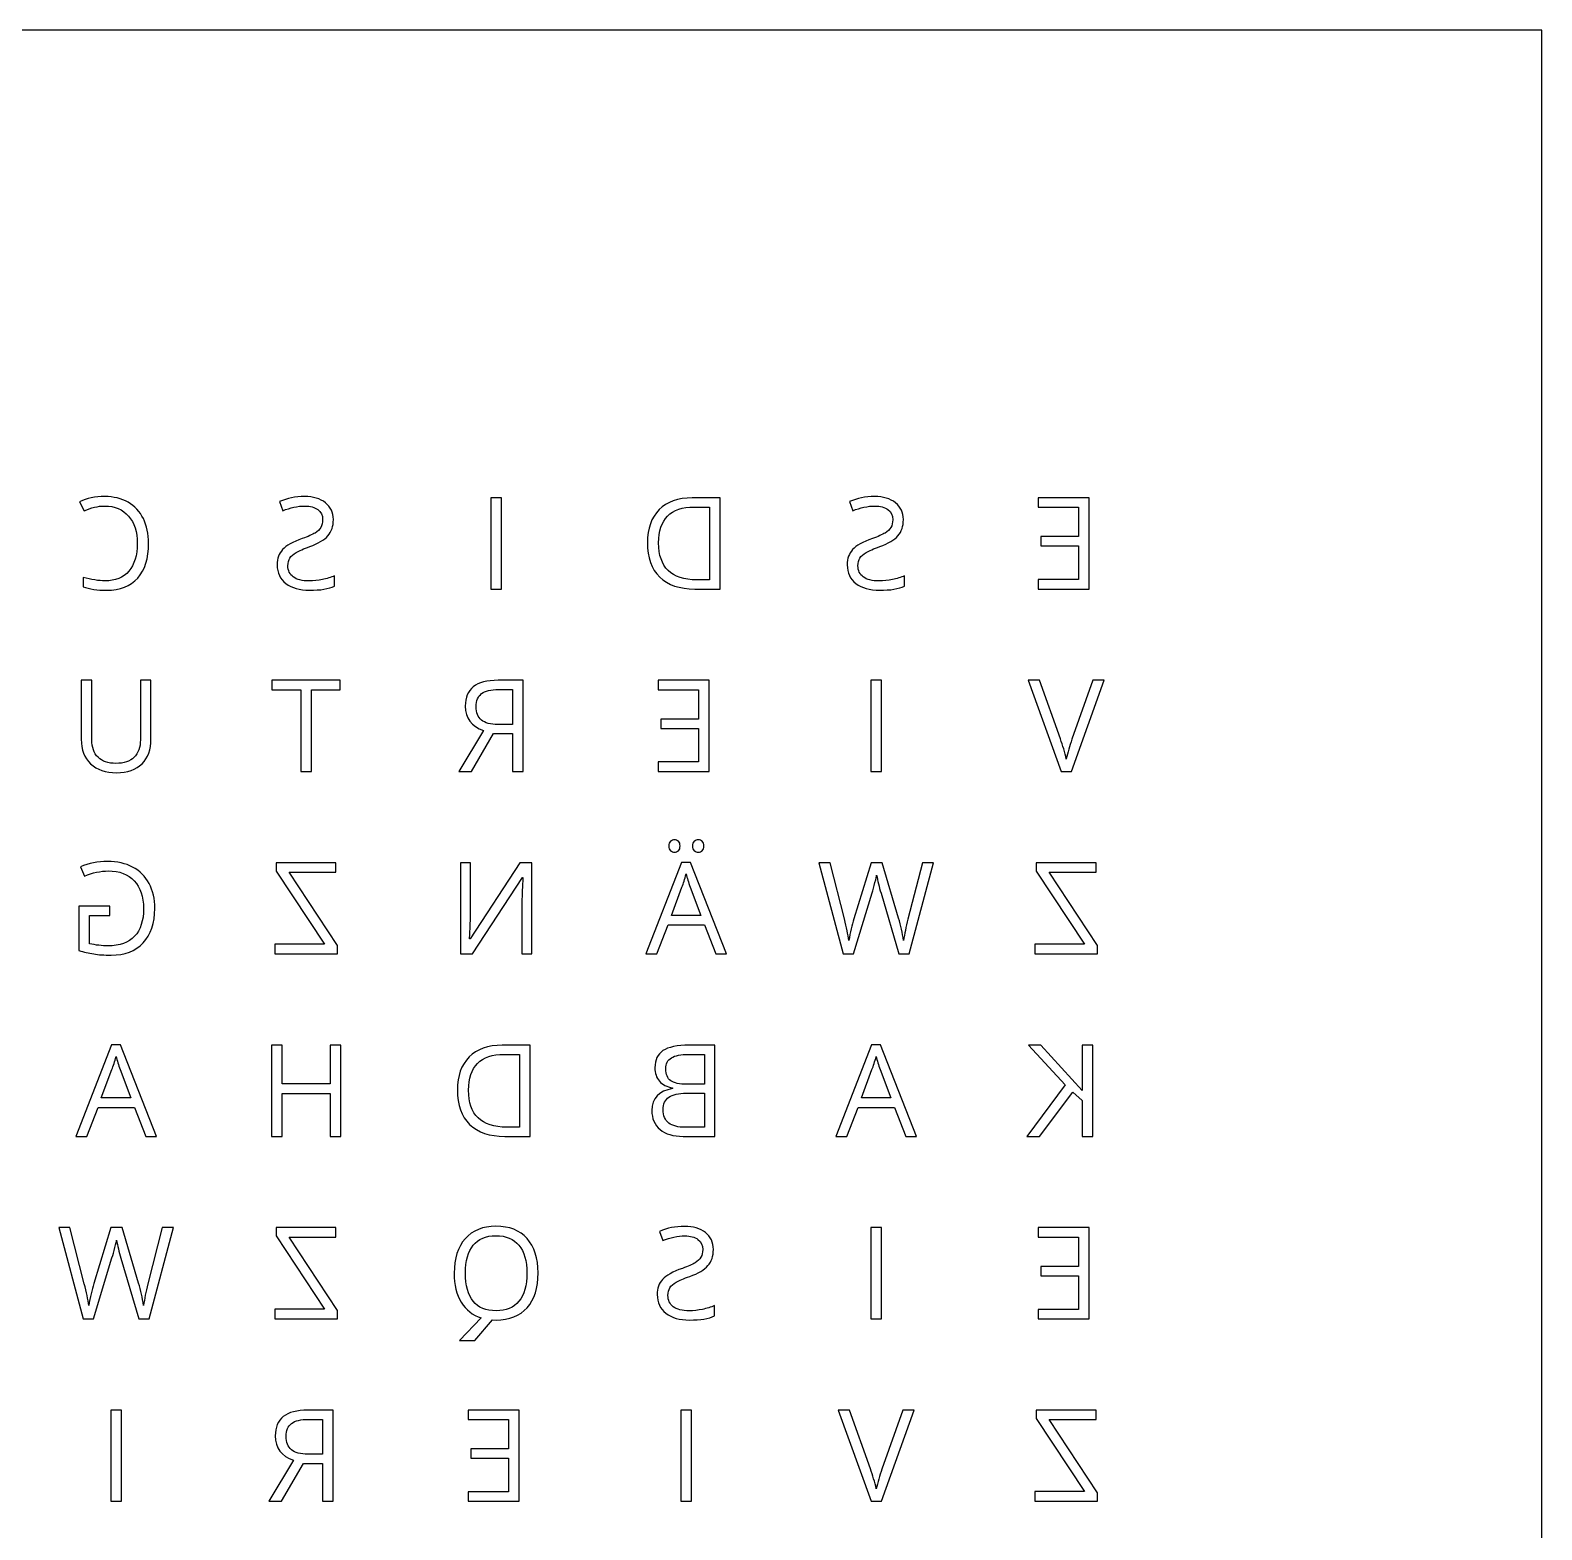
# Model space of a CAD drawing. Extents: x 0 to 709, y 0 to 709.
# Drawn here: x 333 to 708.7, y 335.9 to 708.7 of the extents above; entities that cross this region are included whole.
import ezdxf

# ---------------------------------------------------------------- set-up
doc = ezdxf.new("R2010")
doc.units = 0
doc.layers.get('0').update_dxf_attribs({"linetype": 'CONTINUOUS'})

msp = doc.modelspace()

# ---------------------------------------------------------------- linework, layer by layer
at = {"color": 7}
for points in [[(708.661417, 708.661417), (0, 708.661417), (0, 0), (708.661417, 0)], [(351.525638, 590.39172)], [(450.09063, 569.765722), (450.09063, 592.421782), (447.456052, 592.421782), (447.456052, 569.765722)], [(583.537057, 569.765722), (596.167523, 569.765722), (596.167523, 592.421782), (583.537058, 592.421782), (583.537058, 590.08179), (593.532945, 590.08179), (593.532945, 582.78288), (584.14146, 582.78288), (584.14146, 580.45839), (593.532945, 580.45839), (593.532945, 572.12121), (583.537058, 572.12121)], [(486.374595, 581.310705)], [(489.164153, 581.217727)], [(394.365053, 575.793907)], [(536.040652, 575.793907)], [(400.24635, 524.413965), (402.88092, 524.413965), (402.88092, 544.730032), (410.056267, 544.730032), (410.056267, 547.070025), (393.07101, 547.070025), (393.07101, 544.730032), (400.24635, 544.730032)], [(489.086662, 524.413965), (501.71712, 524.413965), (501.71712, 547.070025), (489.086662, 547.070025), (489.086662, 544.730032), (499.08255, 544.730032), (499.08255, 537.431122), (489.691065, 537.431122), (489.691065, 535.106632), (499.08255, 535.106632), (499.08255, 526.769445), (489.086662, 526.769445)], [(544.541033, 524.413965), (544.541033, 547.070025), (541.906455, 547.070025), (541.906455, 524.413965)], [(494.503035, 505.886842)], [(500.40759, 505.886842)], [(393.768397, 479.0622), (409.343385, 479.0622), (409.343385, 481.123252), (397.317323, 499.347277), (408.971437, 499.347277), (408.971437, 501.718252), (394.10934, 501.718252), (394.10934, 499.657207), (406.135402, 481.448685), (393.768397, 481.448685)], [(488.691472, 479.0622), (491.51202, 486.268132), (500.593552, 486.268132), (503.383102, 479.0622), (506.048677, 479.0622), (497.09112, 501.811237), (494.874982, 501.811237), (485.963917, 479.0622)], [(582.669202, 479.0622), (598.244183, 479.0622), (598.244183, 481.123252), (586.218128, 499.347277), (597.872243, 499.347277), (597.872243, 501.718252), (583.010145, 501.718252), (583.010145, 499.657207), (595.0362, 481.448685), (582.669202, 481.448685)], [(347.015873, 433.710435), (349.836412, 440.916367), (358.917945, 440.916367), (361.707495, 433.710435), (364.373062, 433.710435), (355.415512, 456.459472), (353.199367, 456.459472), (344.288302, 433.710435)], [(392.947035, 433.710435), (395.581605, 433.710435), (395.581605, 444.372112), (407.514682, 444.372112), (407.514682, 433.710435), (410.149252, 433.710435), (410.149252, 456.366495), (407.514682, 456.366495), (407.514682, 446.727592), (395.581605, 446.727592), (395.581605, 456.366495), (392.947035, 456.366495)], [(535.91667, 433.710435), (538.737218, 440.916367), (547.81875, 440.916367), (550.6083, 433.710435), (553.273867, 433.710435), (544.316317, 456.459472), (542.100172, 456.459472), (533.189115, 433.710435)], [(580.716518, 433.710435), (583.816012, 433.710435), (592.076182, 444.697545), (594.4473, 442.59), (594.4473, 433.710435), (597.08187, 433.710435), (597.08187, 456.366495), (594.4473, 456.366495), (594.4473, 445.131442), (584.172457, 456.366495), (581.05746, 456.366495), (590.16999, 446.526142)], [(439.149398, 445.255417)], [(441.938948, 445.16244)], [(393.768397, 388.358685), (409.343385, 388.358685), (409.343385, 390.419737), (397.317323, 408.643755), (408.971437, 408.643755), (408.971437, 411.014737), (394.10934, 411.014737), (394.10934, 408.953692), (406.135402, 390.745162), (393.768397, 390.745162)], [(544.541033, 388.358685), (544.541033, 411.014737), (541.906455, 411.014737), (541.906455, 388.358685)], [(583.537057, 388.358685), (596.167523, 388.358685), (596.167523, 411.014737), (583.537058, 411.014737), (583.537058, 408.674752), (593.532945, 408.674752), (593.532945, 401.37585), (584.14146, 401.37585), (584.14146, 399.051352), (593.532945, 399.051352), (593.532945, 390.714172), (583.537058, 390.714172)], [(438.359025, 399.71772)], [(456.41361, 399.717705)], [(488.815455, 394.38687)], [(355.64022, 343.00695), (355.64022, 365.663002), (353.00565, 365.663002), (353.00565, 343.00695)], [(441.861457, 343.00695), (454.491922, 343.00695), (454.491922, 365.663002), (441.861457, 365.663002), (441.861457, 363.323017), (451.857345, 363.323017), (451.857345, 356.0241), (442.46586, 356.0241), (442.46586, 353.69961), (451.857345, 353.69961), (451.857345, 345.362437), (441.861457, 345.362437)], [(497.315835, 343.00695), (497.315835, 365.663002), (494.681257, 365.663002), (494.681257, 343.00695)], [(582.669202, 343.00695), (598.244183, 343.00695), (598.244183, 345.067995), (586.218128, 363.29202), (597.872243, 363.29202), (597.872243, 365.663002), (583.010145, 365.663002), (583.010145, 363.60195), (595.0362, 345.39342), (582.669202, 345.39342)]]:
    msp.add_lwpolyline(points, close=True, dxfattribs=at)
for points in [[(345.264653, 591.445492), (346.380465, 589.182982)], [(394.938458, 591.50748), (395.75982, 589.21398)], [(498.18369, 569.765722), (504.460178, 569.765722), (504.460178, 592.421782), (497.517308, 592.421782)], [(497.99772, 590.143777), (501.825608, 590.143777), (501.825608, 572.043727), (498.617625, 572.043727)], [(536.614065, 591.50748), (537.435428, 589.21398)], [(346.148003, 572.648092), (346.148003, 570.339097)], [(408.622748, 570.494062), (408.622748, 573.035512)], [(550.298355, 570.494062), (550.298355, 573.035512)], [(345.659843, 547.070025), (345.659843, 532.410217)], [(348.294413, 532.31724), (348.294413, 547.070025), (345.659843, 547.070025)], [(363.001538, 532.472205), (363.001538, 547.070025), (360.36696, 547.070025), (360.36696, 532.28625)], [(452.841435, 533.835907), (452.841435, 524.413965), (455.476005, 524.413965), (455.476005, 547.070025), (449.261512, 547.070025)], [(449.416485, 544.761022), (452.841435, 544.761022), (452.841435, 536.098417)], [(583.84701, 547.070025), (581.010967, 547.070025), (589.178153, 524.413965), (591.781725, 524.413965), (599.902418, 547.070025), (597.112868, 547.070025), (591.905708, 532.410217)], [(589.023173, 532.503202), (583.84701, 547.070025)], [(445.666095, 534.595245), (439.51359, 524.413965), (442.628587, 524.413965), (448.114703, 533.835907), (452.841435, 533.835907)], [(452.841435, 536.098417), (449.230523, 536.098417)], [(345.442875, 500.71098), (346.46571, 498.38649)], [(442.396125, 488.71659), (442.396125, 501.718252), (439.932023, 501.718252), (439.932022, 479.0622)], [(455.19705, 491.939887), (455.19705, 479.0622), (457.63017, 479.0622), (457.63017, 501.718252), (454.654643, 501.718252), (442.30314, 482.78139), (442.179158, 482.78139)], [(535.32777, 487.755802), (531.763343, 501.718252), (528.9738, 501.718252), (535.03332, 479.0622)], [(548.810595, 487.941765), (544.750245, 501.718252), (541.960695, 501.718252), (537.698888, 487.81779)], [(544.4403, 494.14041), (548.872583, 479.0622), (551.476163, 479.0622), (557.504685, 501.718252), (554.715135, 501.718252), (551.13522, 487.724812)], [(439.932022, 479.0622), (442.938532, 479.0622), (455.32104, 498.076552), (455.445015, 498.076552)], [(492.33339, 488.639115), (494.96796, 495.659077)], [(496.998135, 495.659077), (499.66371, 488.639115), (492.33339, 488.639115)], [(535.03332, 479.0622), (537.6369, 479.0622), (542.20866, 494.233387)], [(352.804185, 490.932615), (345.101925, 490.932615), (345.101925, 479.914515)], [(347.736495, 481.603642), (347.736495, 488.577127), (352.804185, 488.577127), (352.804185, 490.932615)], [(450.958485, 433.710435), (457.23498, 433.710435), (457.23498, 456.366495), (450.292102, 456.366495)], [(495.270165, 433.710435), (503.17389, 433.710435), (503.17389, 456.366495)], [(503.17389, 456.366495), (496.77342, 456.366495)], [(450.772522, 454.08849), (454.600402, 454.08849), (454.600402, 435.98844), (451.39242, 435.98844)], [(496.664933, 454.08849), (500.539313, 454.08849), (500.539312, 446.665605)], [(350.657783, 443.28735), (353.292353, 450.30732)], [(355.322528, 450.30732), (357.988095, 443.28735), (350.657783, 443.28735)], [(539.558588, 443.28735), (542.193157, 450.30732)], [(544.223332, 450.30732), (546.8889, 443.28735), (539.558588, 443.28735)], [(492.635587, 445.735815), (492.635587, 445.58085)], [(500.539312, 444.4341), (500.539312, 435.95745), (495.812572, 435.95745)], [(496.02954, 444.4341), (500.539312, 444.4341)], [(500.539312, 446.665605), (496.200015, 446.665605)], [(346.426957, 397.052287), (342.862537, 411.014737), (340.072987, 411.014737), (346.132508, 388.358685)], [(359.90979, 397.238242), (355.84944, 411.014737), (353.059897, 411.014737), (348.798075, 397.114275)], [(355.539495, 403.436895), (359.971777, 388.358685), (362.575357, 388.358685), (368.60388, 411.014737), (365.81433, 411.014737), (362.234407, 397.021297)], [(489.388868, 410.100442), (490.21023, 407.806935)], [(346.132508, 388.358685), (348.736087, 388.358685), (353.307855, 403.52988)], [(503.073158, 389.087025), (503.073158, 391.628475)], [(445.053945, 388.575637), (439.660815, 382.965862), (443.488695, 382.965862), (447.905483, 388.079745), (448.757843, 388.04877)], [(405.616238, 352.428892), (405.616238, 343.00695), (408.250815, 343.00695), (408.250815, 365.663002), (402.036315, 365.663002)], [(536.621813, 365.663002), (533.78577, 365.663002), (541.952948, 343.00695), (544.556528, 343.00695), (552.67722, 365.663002), (549.88767, 365.663002), (544.68051, 351.003195)], [(541.797975, 351.09618), (536.621813, 365.663002)], [(402.191287, 363.354007), (405.616238, 363.354007), (405.616238, 354.691395)], [(398.44089, 353.188222), (392.288385, 343.00695), (395.403383, 343.00695), (400.889498, 352.428892), (405.616238, 352.428892)], [(405.616238, 354.691395), (402.005317, 354.691395)]]:
    msp.add_lwpolyline(points, dxfattribs=at)
for points in [[(351.494648, 592.747207), (349.118362, 592.747207), (347.041697, 592.313302), (345.264653, 591.445492)], [(346.380465, 589.182982), (348.095525, 589.988807), (349.810582, 590.39172), (351.525638, 590.39172)], [(357.321705, 591.321517), (355.668635, 592.271977), (353.726283, 592.747207), (351.494648, 592.747207)], [(351.525638, 590.39172), (354.015572, 590.39172), (355.983755, 589.560067), (357.430185, 587.896762)], [(361.103093, 587.261407), (360.224903, 589.017687), (358.96444, 590.371057), (357.321705, 591.321517)], [(401.152958, 592.747207), (398.900653, 592.747207), (396.829153, 592.333965), (394.938458, 591.50748)], [(395.75982, 589.21398), (397.629855, 589.99914), (399.44823, 590.39172), (401.214945, 590.39172)], [(406.36011, 591.197542), (405.04799, 592.230652), (403.312273, 592.747207), (401.152958, 592.747207)], [(401.214945, 590.39172), (402.60972, 590.39172), (403.69971, 590.09212), (404.484915, 589.49292)], [(408.328298, 587.028952), (408.328298, 588.774907), (407.672235, 590.164437), (406.36011, 591.197542)], [(497.517308, 592.421782), (493.994208, 592.421782), (491.256313, 591.445495), (489.303623, 589.49292)], [(491.395785, 587.896762), (492.873215, 589.394772), (495.07386, 590.143777), (497.99772, 590.143777)], [(542.828557, 592.747207), (540.576253, 592.747207), (538.504755, 592.333965), (536.614065, 591.50748)], [(537.435428, 589.21398), (539.305457, 589.99914), (541.12383, 590.39172), (542.890545, 590.39172)], [(548.035718, 591.197542), (546.723597, 592.230652), (544.987877, 592.747207), (542.828557, 592.747207)], [(542.890545, 590.39172), (544.28532, 590.39172), (545.375313, 590.09212), (546.160523, 589.49292)], [(550.003897, 587.028952), (550.003897, 588.774907), (549.347837, 590.164437), (548.035718, 591.197542)], [(357.430185, 587.896762), (358.866285, 586.243792), (359.584335, 583.976122), (359.584335, 581.093752)], [(362.404883, 581.124742), (362.404882, 583.459567), (361.970952, 585.505122), (361.103093, 587.261407)], [(404.484915, 589.49292), (405.270125, 588.893715), (405.66273, 588.062062), (405.66273, 586.997962)], [(405.66273, 586.997962), (405.66273, 586.212802), (405.518085, 585.56711), (405.228795, 585.060885)], [(406.980015, 582.984337), (407.87887, 584.017447), (408.328298, 585.365652), (408.328298, 587.028952)], [(489.303623, 589.49292), (487.350937, 587.540345), (486.374595, 584.81294), (486.374595, 581.310705)], [(489.164153, 581.217727), (489.164153, 584.172412), (489.90803, 586.398757), (491.395785, 587.896762)], [(546.160523, 589.49292), (546.945727, 588.893715), (547.33833, 588.062062), (547.33833, 586.997962)], [(547.33833, 586.997962), (547.33833, 586.212802), (547.193688, 585.56711), (546.904403, 585.060885)], [(548.655615, 582.984337), (549.55447, 584.017447), (550.003897, 585.365652), (550.003897, 587.028952)], [(400.610543, 582.30249), (398.234258, 581.45534), (396.601855, 580.546205), (395.713335, 579.575085)], [(403.772033, 583.681687), (403.079813, 583.268442), (402.025983, 582.80871), (400.610543, 582.30249)], [(402.454748, 580.303425), (404.562408, 581.05759), (406.07083, 581.951227), (406.980015, 582.984337)], [(405.228795, 585.060885), (404.939505, 584.564995), (404.453918, 584.105262), (403.772033, 583.681687)], [(542.286143, 582.30249), (539.909863, 581.45534), (538.27746, 580.546205), (537.388935, 579.575085)], [(545.447633, 583.681687), (544.755413, 583.268442), (543.701583, 582.80871), (542.286143, 582.30249)], [(544.130347, 580.303425), (546.238007, 581.05759), (547.74643, 581.951227), (548.655615, 582.984337)], [(546.904403, 585.060885), (546.615113, 584.564995), (546.129523, 584.105262), (545.447633, 583.681687)], [(359.584335, 581.093752), (359.584335, 578.128732), (358.892112, 575.835232), (357.507668, 574.213252)], [(359.692823, 572.493127), (361.500862, 574.518017), (362.404882, 577.395222), (362.404883, 581.124742)], [(395.713335, 579.575085), (394.81448, 578.60396), (394.365053, 577.343567), (394.365053, 575.793907)], [(397.51104, 577.46754), (397.820995, 577.973765), (398.34791, 578.438665), (399.091785, 578.86224)], [(399.091785, 578.86224), (399.825335, 579.28581), (400.946323, 579.766205), (402.454748, 580.303425)], [(486.374595, 581.310705), (486.374595, 577.570855), (487.392265, 574.709145), (489.427605, 572.725575)], [(491.53527, 574.352722), (489.954525, 575.902382), (489.164153, 578.190717), (489.164153, 581.217727)], [(537.388935, 579.575085), (536.49008, 578.60396), (536.040652, 577.343567), (536.040652, 575.793907)], [(539.18664, 577.46754), (539.496595, 577.973765), (540.023512, 578.438665), (540.767393, 578.86224)], [(540.767393, 578.86224), (541.500937, 579.28581), (542.621922, 579.766205), (544.130347, 580.303425)], [(394.365052, 575.793907), (394.365052, 573.800007), (395.088267, 572.24518), (396.534697, 571.129425)], [(397.03062, 575.545965), (397.03062, 576.331125), (397.19076, 576.97165), (397.51104, 577.46754)], [(398.3634, 572.756572), (397.47488, 573.428092), (397.03062, 574.35789), (397.03062, 575.545965)], [(536.040652, 575.793907), (536.040652, 573.800007), (536.76387, 572.24518), (538.210305, 571.129425)], [(538.706228, 575.545965), (538.706228, 576.331125), (538.866365, 576.97165), (539.18664, 577.46754)], [(540.039008, 572.756572), (539.150488, 573.428092), (538.706228, 574.35789), (538.706228, 575.545965)], [(351.556635, 571.795777), (349.97589, 571.795777), (348.173013, 572.079882), (346.148003, 572.648092)], [(357.507668, 574.213252), (356.112897, 572.601602), (354.12922, 571.795777), (351.556635, 571.795777)], [(351.959565, 569.455792), (355.296695, 569.455792), (357.874447, 570.468237), (359.692823, 572.493127)], [(396.534697, 571.129425), (397.981132, 570.01367), (399.94415, 569.455792), (402.42375, 569.455792)], [(402.330765, 571.764787), (400.57438, 571.764787), (399.251925, 572.095382), (398.3634, 572.756572)], [(405.585232, 572.105715), (404.490077, 571.87843), (403.405255, 571.764787), (402.330765, 571.764787)], [(408.622748, 573.035512), (407.692897, 572.642927), (406.680392, 572.332995), (405.585232, 572.105715)], [(489.427605, 572.725575), (491.45261, 570.75234), (494.371305, 569.765722), (498.18369, 569.765722)], [(498.617625, 572.043727), (495.4768, 572.043727), (493.116015, 572.813392), (491.53527, 574.352722)], [(538.210305, 571.129425), (539.656735, 570.01367), (541.61975, 569.455792), (544.09935, 569.455792)], [(544.006365, 571.764787), (542.249985, 571.764787), (540.927533, 572.095382), (540.039008, 572.756572)], [(547.26084, 572.105715), (546.165685, 571.87843), (545.08086, 571.764787), (544.006365, 571.764787)], [(550.298355, 573.035512), (549.368505, 572.642927), (548.356, 572.332995), (547.26084, 572.105715)], [(346.148003, 570.339097), (347.718417, 569.750227), (349.655605, 569.455792), (351.959565, 569.455792)], [(402.42375, 569.455792), (405.109985, 569.455792), (407.176317, 569.801882), (408.622748, 570.494062)], [(544.09935, 569.455792), (546.785585, 569.455792), (548.85192, 569.801882), (550.298355, 570.494062)], [(443.109007, 545.473867), (441.776222, 544.409767), (441.10983, 542.80845), (441.10983, 540.669915)], [(449.261512, 547.070025), (446.482297, 547.070025), (444.431462, 546.537972), (443.109007, 545.473867)], [(445.170172, 543.769245), (446.048362, 544.43043), (447.4638, 544.761022), (449.416485, 544.761022)], [(443.837385, 540.530445), (443.837385, 542.028455), (444.281647, 543.108055), (445.170172, 543.769245)], [(441.10983, 540.669915), (441.10983, 537.673905), (442.628585, 535.649015), (445.666095, 534.595245)], [(445.139175, 537.198675), (444.271315, 537.94251), (443.837385, 539.0531), (443.837385, 540.530445)], [(449.230523, 536.098417), (447.370817, 536.098417), (446.007035, 536.46517), (445.139175, 537.198675)], [(345.659843, 532.410217), (345.659843, 529.827452), (346.43988, 527.797395), (347.999955, 526.320045)], [(349.84416, 527.931697), (348.810995, 528.954472), (348.294413, 530.41632), (348.294413, 532.31724)], [(360.36696, 532.28625), (360.36696, 530.39566), (359.850378, 528.944142), (358.817213, 527.931697)], [(360.769898, 526.335547), (362.257658, 527.823222), (363.001538, 529.868775), (363.001538, 532.472205)], [(590.479943, 527.497792), (590.108003, 529.171427), (589.622413, 530.839897), (589.023173, 532.503202)], [(591.905708, 532.410217), (591.306473, 530.726252), (590.831217, 529.088777), (590.479943, 527.497792)], [(347.999955, 526.320045), (349.560035, 524.8427), (351.703858, 524.104027), (354.431423, 524.104027)], [(354.260948, 526.41303), (352.349588, 526.41303), (350.877325, 526.919252), (349.84416, 527.931697)], [(358.817213, 527.931697), (357.784048, 526.919252), (356.265293, 526.41303), (354.260948, 526.41303)], [(354.431423, 524.104027), (357.158977, 524.104027), (359.271802, 524.847867), (360.769898, 526.335547)], [(493.10826, 507.405517), (492.72599, 507.405517), (492.395377, 507.28671), (492.116422, 507.049095)], [(494.100105, 507.049095), (493.82115, 507.28671), (493.490535, 507.405517), (493.10826, 507.405517)], [(499.012808, 507.405517), (498.620207, 507.405517), (498.284427, 507.28671), (498.005468, 507.049095)], [(500.004653, 507.049095), (499.725693, 507.28671), (499.395077, 507.405517), (499.012808, 507.405517)], [(492.116422, 507.049095), (491.827137, 506.81148), (491.682495, 506.424062), (491.682495, 505.886842)], [(491.682495, 505.886842), (491.682495, 505.370292), (491.827137, 504.98288), (492.116422, 504.724605)], [(492.116422, 504.724605), (492.395377, 504.476655), (492.72599, 504.35268), (493.10826, 504.35268)], [(493.10826, 504.35268), (493.490535, 504.35268), (493.82115, 504.476655), (494.100105, 504.724605)], [(494.503035, 505.886842), (494.503035, 506.424062), (494.368725, 506.81148), (494.100105, 507.049095)], [(494.100105, 504.724605), (494.368725, 504.98288), (494.503035, 505.370292), (494.503035, 505.886842)], [(498.005468, 507.049095), (497.716187, 506.81148), (497.571547, 506.424062), (497.571547, 505.886842)], [(497.571547, 505.886842), (497.571547, 505.370292), (497.716187, 504.98288), (498.005468, 504.724605)], [(498.005468, 504.724605), (498.284427, 504.476655), (498.620207, 504.35268), (499.012808, 504.35268)], [(499.012808, 504.35268), (499.395077, 504.35268), (499.725693, 504.476655), (500.004653, 504.724605)], [(500.40759, 505.886842), (500.40759, 506.424062), (500.273277, 506.81148), (500.004653, 507.049095)], [(500.004653, 504.724605), (500.273277, 504.98288), (500.40759, 505.370292), (500.40759, 505.886842)], [(352.199775, 502.043685), (349.78217, 502.043685), (347.52987, 501.59945), (345.442875, 500.71098)], [(346.46571, 498.38649), (348.511375, 499.2543), (350.479555, 499.688205), (352.37025, 499.688205)], [(358.445272, 500.63349), (356.668227, 501.57362), (354.586395, 502.043685), (352.199775, 502.043685)], [(352.37025, 499.688205), (355.12881, 499.688205), (357.282962, 498.866882), (358.832707, 497.224237)], [(362.536605, 496.57338), (361.586095, 498.35033), (360.222317, 499.7037), (358.445272, 500.63349)], [(358.832707, 497.224237), (360.382457, 495.581592), (361.157332, 493.30359), (361.157332, 490.39023)], [(363.946882, 490.39023), (363.946882, 492.745715), (363.47679, 494.806765), (362.536605, 496.57338)], [(455.445015, 498.076552), (455.279705, 495.845042), (455.19705, 493.799487), (455.19705, 491.939887)], [(494.96796, 495.659077), (495.308905, 496.547552), (495.660182, 497.637482), (496.021793, 498.928867)], [(496.021793, 498.928867), (496.249087, 497.937082), (496.574535, 496.847152), (496.998135, 495.659077)], [(542.20866, 494.233387), (542.425625, 494.904912), (542.668418, 495.752062), (542.937038, 496.774837)], [(542.937038, 496.774837), (543.205663, 497.797612), (543.34514, 498.412312), (543.35547, 498.618937)], [(543.35547, 498.618937), (543.58277, 497.255232), (543.94438, 495.76239), (544.4403, 494.14041)], [(361.157332, 490.39023), (361.157332, 487.33223), (360.413452, 485.012902), (358.925692, 483.432247)], [(361.07985, 481.8051), (362.991205, 483.850655), (363.946882, 486.712365), (363.946882, 490.39023)], [(442.318635, 485.46231), (442.390955, 486.980975), (442.416785, 488.065735), (442.396125, 488.71659)], [(442.179158, 482.78139), (442.199808, 483.06033), (442.2463, 483.95397), (442.318635, 485.46231)], [(536.44359, 482.39397), (536.24729, 483.860985), (535.87535, 485.648262), (535.32777, 487.755802)], [(537.698888, 487.81779), (537.202968, 486.216475), (536.784535, 484.408535), (536.44359, 482.39397)], [(550.05039, 482.39397), (549.771435, 484.284565), (549.35817, 486.13383), (548.810595, 487.941765)], [(551.13522, 487.724812), (550.6393, 485.761907), (550.27769, 483.98496), (550.05039, 482.39397)], [(352.33926, 481.061265), (350.768845, 481.061265), (349.23459, 481.242057), (347.736495, 481.603642)], [(358.925692, 483.432247), (357.427602, 481.851592), (355.232125, 481.061265), (352.33926, 481.061265)], [(353.067645, 478.75227), (356.497755, 478.75227), (359.16849, 479.76988), (361.07985, 481.8051)], [(345.101925, 479.914515), (346.3004, 479.532265), (347.519535, 479.242995), (348.75933, 479.046705)], [(348.75933, 479.046705), (349.99913, 478.850415), (351.435235, 478.75227), (353.067645, 478.75227)], [(450.292102, 456.366495), (446.769002, 456.366495), (444.03111, 455.390207), (442.078425, 453.437632)], [(490.248975, 455.018287), (488.905855, 454.119482), (488.234295, 452.69896), (488.234295, 450.75672)], [(496.77342, 456.366495), (493.76691, 456.366495), (491.592095, 455.917092), (490.248975, 455.018287)], [(353.292353, 450.30732), (353.633298, 451.19579), (353.984573, 452.285717), (354.346178, 453.577102)], [(354.346178, 453.577102), (354.573478, 452.585317), (354.898928, 451.49539), (355.322528, 450.30732)], [(442.078425, 453.437632), (440.12574, 451.485057), (439.149398, 448.757652), (439.149398, 445.255417)], [(441.938947, 445.16244), (441.938947, 448.117125), (442.682827, 450.343472), (444.170587, 451.841482)], [(444.170587, 451.841482), (445.648017, 453.339487), (447.848662, 454.08849), (450.772522, 454.08849)], [(490.961858, 450.493275), (490.961858, 451.764), (491.416452, 452.678302), (492.325643, 453.236182)], [(492.325643, 453.236182), (493.234827, 453.804387), (494.681258, 454.08849), (496.664933, 454.08849)], [(542.193157, 450.30732), (542.534103, 451.19579), (542.88538, 452.285717), (543.24699, 453.577102)], [(543.24699, 453.577102), (543.474285, 452.585317), (543.799733, 451.49539), (544.223332, 450.30732)], [(488.234295, 450.75672), (488.234295, 449.41368), (488.611402, 448.30309), (489.365617, 447.42495)], [(489.365617, 447.42495), (490.109497, 446.557135), (491.199487, 445.99409), (492.635587, 445.735815)], [(492.186157, 447.533422), (491.369957, 448.122292), (490.961858, 449.10891), (490.961858, 450.493275)], [(496.200015, 446.665605), (494.340315, 446.665605), (493.002362, 446.954877), (492.186157, 447.533422)], [(439.149397, 445.255417), (439.149397, 441.515567), (440.167065, 438.653857), (442.2024, 436.670287)], [(444.310065, 438.297435), (442.72932, 439.847095), (441.938947, 442.13543), (441.938948, 445.16244)], [(492.635587, 445.58085), (489.195147, 444.99198), (487.474927, 443.18404), (487.474927, 440.15703)], [(490.295467, 440.342985), (490.295467, 441.748015), (490.770725, 442.781125), (491.72124, 443.442315)], [(491.72124, 443.442315), (492.66142, 444.103505), (494.09752, 444.4341), (496.02954, 444.4341)], [(487.474927, 440.15703), (487.474927, 438.13214), (488.16198, 436.551485), (489.536085, 435.415065)], [(491.690242, 437.011215), (490.760392, 437.72406), (490.295467, 438.83465), (490.295467, 440.342985)], [(442.2024, 436.670287), (444.22741, 434.697052), (447.146105, 433.710435), (450.958485, 433.710435)], [(451.39242, 435.98844), (448.251595, 435.98844), (445.89081, 436.758105), (444.310065, 438.297435)], [(495.812572, 435.95745), (493.983872, 435.95745), (492.609762, 436.308705), (491.690242, 437.011215)], [(489.536085, 435.415065), (490.899865, 434.278645), (492.811225, 433.710435), (495.270165, 433.710435)], [(448.726853, 411.371182), (445.472377, 411.371182), (442.930788, 410.338075), (441.102083, 408.27186)], [(456.475598, 408.318345), (454.657228, 410.35357), (452.074313, 411.371182), (448.726853, 411.371182)], [(495.60336, 411.34017), (493.35106, 411.34017), (491.279563, 410.926927), (489.388868, 410.100442)], [(500.81052, 409.790512), (499.4984, 410.823617), (497.76268, 411.34017), (495.60336, 411.34017)], [(502.778707, 405.621922), (502.778707, 407.367872), (502.122645, 408.757402), (500.81052, 409.790512)], [(353.307855, 403.52988), (353.52482, 404.2014), (353.767612, 405.048547), (354.036232, 406.071322)], [(354.036232, 406.071322), (354.304857, 407.094097), (354.444335, 407.708795), (354.454665, 407.915415)], [(354.454665, 407.915415), (354.68196, 406.551715), (355.04357, 405.058875), (355.539495, 403.436895)], [(441.102083, 408.27186), (439.273378, 406.20564), (438.359025, 403.35426), (438.359025, 399.71772)], [(441.148575, 399.717705), (441.148575, 402.765375), (441.789138, 405.074372), (443.070263, 406.644697)], [(443.070263, 406.644697), (444.341063, 408.225352), (446.226592, 409.01568), (448.726852, 409.01568)], [(448.726852, 409.01568), (451.237448, 409.01568), (453.148805, 408.220187), (454.460925, 406.629202)], [(454.460925, 406.629202), (455.762715, 405.048547), (456.41361, 402.744715), (456.41361, 399.717705)], [(459.20316, 399.748717), (459.20316, 403.436912), (458.293972, 406.293455), (456.475598, 408.318345)], [(490.21023, 407.806935), (492.080265, 408.5921), (493.89864, 408.984682), (495.665355, 408.984682)], [(495.665355, 408.984682), (497.06013, 408.984682), (498.15012, 408.68508), (498.935325, 408.085875)], [(498.935325, 408.085875), (499.72053, 407.48668), (500.113133, 406.65503), (500.113133, 405.590925)], [(498.222435, 402.27465), (497.530215, 401.86141), (496.476385, 401.401677), (495.060945, 400.895452)], [(499.679205, 403.653847), (499.389915, 403.157957), (498.904325, 402.698225), (498.222435, 402.27465)], [(500.113133, 405.590925), (500.113133, 404.80576), (499.96849, 404.160067), (499.679205, 403.653847)], [(501.430417, 401.5773), (502.329277, 402.61041), (502.778707, 403.958617), (502.778707, 405.621922)], [(438.359025, 399.717705), (438.359025, 396.81467), (438.942763, 394.402362), (440.110238, 392.480782)], [(443.070263, 392.728732), (441.789138, 394.309387), (441.148575, 396.639045), (441.148575, 399.717705)], [(456.41361, 399.717705), (456.41361, 396.649375), (455.762715, 394.319717), (454.460925, 392.728732)], [(456.491093, 391.101607), (458.299138, 393.147157), (459.20316, 396.029527), (459.20316, 399.748717)], [(495.060945, 400.895452), (492.684665, 400.048302), (491.052263, 399.139167), (490.163738, 398.168047)], [(493.542195, 397.455202), (494.275745, 397.878772), (495.39673, 398.359167), (496.90515, 398.896387)], [(496.90515, 398.896387), (499.01281, 399.650557), (500.521233, 400.544195), (501.430417, 401.5773)], [(347.542785, 391.690455), (347.346485, 393.15747), (346.974542, 394.944747), (346.426957, 397.052287)], [(348.798075, 397.114275), (348.30216, 395.51296), (347.88373, 393.70502), (347.542785, 391.690455)], [(361.149585, 391.690455), (360.87063, 393.581045), (360.457365, 395.430307), (359.90979, 397.238242)], [(362.234407, 397.021297), (361.738492, 395.058387), (361.376885, 393.28144), (361.149585, 391.690455)], [(490.163738, 398.168047), (489.264883, 397.196922), (488.815455, 395.93653), (488.815455, 394.38687)], [(491.48103, 394.138927), (491.48103, 394.924087), (491.64117, 395.564615), (491.96145, 396.06051)], [(491.96145, 396.06051), (492.271395, 396.56673), (492.79831, 397.031627), (493.542195, 397.455202)], [(440.110238, 392.480782), (441.277718, 390.559202), (442.92562, 389.257487), (445.053945, 388.575637)], [(448.757843, 390.35775), (446.247252, 390.35775), (444.351392, 391.148077), (443.070263, 392.728732)], [(454.460925, 392.728732), (453.148805, 391.148077), (451.247778, 390.35775), (448.757843, 390.35775)], [(448.757843, 388.04877), (452.094973, 388.04877), (454.672722, 389.066382), (456.491093, 391.101607)], [(488.815455, 394.38687), (488.815455, 392.39297), (489.538672, 390.838142), (490.985107, 389.722387)], [(492.81381, 391.349535), (491.92529, 392.021055), (491.48103, 392.950852), (491.48103, 394.138927)], [(496.781175, 390.35775), (495.02479, 390.35775), (493.702335, 390.688345), (492.81381, 391.349535)], [(503.073158, 391.628475), (502.143303, 391.235895), (501.130798, 390.925962), (500.035642, 390.698677)], [(490.985107, 389.722387), (492.431537, 388.606632), (494.394552, 388.048755), (496.874153, 388.048755)], [(500.035642, 390.698677), (498.940488, 390.471392), (497.855665, 390.35775), (496.781175, 390.35775)], [(496.874153, 388.048755), (499.560383, 388.048755), (501.626718, 388.394845), (503.073158, 389.087025)], [(402.036315, 365.663002), (399.257095, 365.663002), (397.20626, 365.130952), (395.88381, 364.066852)], [(395.88381, 364.066852), (394.55102, 363.002747), (393.884625, 361.40143), (393.884625, 359.2629)], [(396.612188, 359.12343), (396.612188, 360.621435), (397.05645, 361.701032), (397.944975, 362.362222)], [(397.944975, 362.362222), (398.823165, 363.023412), (400.238603, 363.354007), (402.191287, 363.354007)], [(393.884625, 359.2629), (393.884625, 356.266885), (395.40338, 354.241992), (398.44089, 353.188222)], [(397.913977, 355.791652), (397.046117, 356.535492), (396.612188, 357.646085), (396.612188, 359.12343)], [(402.005317, 354.691395), (400.145617, 354.691395), (398.781837, 355.058147), (397.913977, 355.791652)], [(543.254738, 346.09077), (542.882798, 347.764405), (542.39721, 349.432875), (541.797975, 351.09618)], [(544.68051, 351.003195), (544.081275, 349.319235), (543.606018, 347.68176), (543.254738, 346.09077)]]:
    msp.add_open_spline(points, degree=3, dxfattribs=at)

doc.saveas('drawing.dxf')
